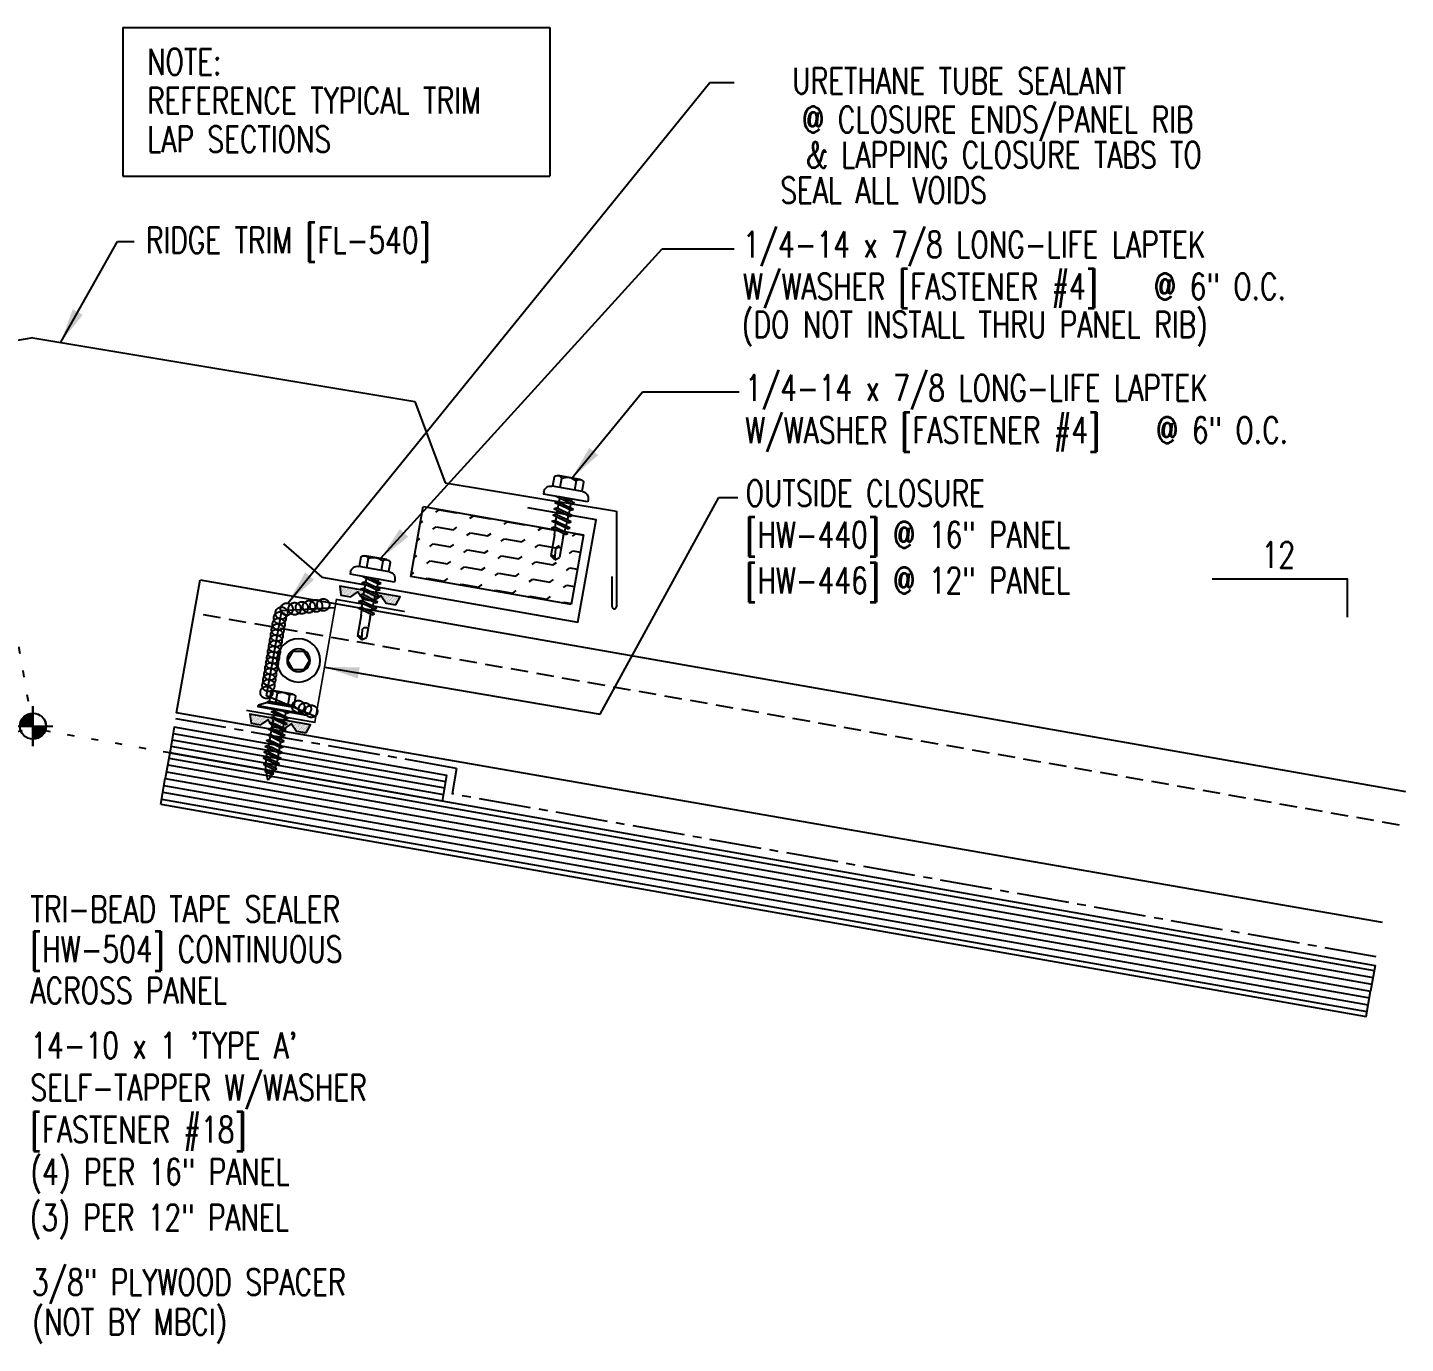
# Model space of a CAD drawing. Header units: inches. Extents: x -1.2 to 40.1, y 14.7 to 45.7.
# Drawn here: x 20.2 to 40.06, y 14.72 to 33.68 of the extents above; entities that cross this region are included whole.
import ezdxf
from ezdxf.enums import TextEntityAlignment as Align

# ---------------------------------------------------------------- set-up
doc = ezdxf.new("R2010")
doc.units = ezdxf.units.IN
doc.header["$MEASUREMENT"] = 0
for name, pattern in [('CENTER2', [1.125, 0.75, -0.125, 0.125, -0.125]), ('DASH2', [0.1875, 0.125, -0.0625]), ('DOT', [0.25, 0, -0.25])]:
    doc.linetypes.add(name, pattern=pattern)
for name, color, linetype in [('BARRIER', 253, 'CENTER2'), ('CLO', 3, 'Continuous'), ('DIM', 2, 'Continuous'), ('FASTENER', 9, 'Continuous'), ('MARK', 1, 'Continuous'), ('PANEL', 11, 'Continuous'), ('SEALANT', 253, 'CENTER2'), ('SECTION', 11, 'Continuous'), ('TAPE', 8, 'Continuous'), ('TEXT', 2, 'Continuous'), ('THERMAL', 251, 'Continuous'), ('TRIM', 6, 'Continuous'), ('wood', 3, 'Continuous')]:
    doc.layers.add(name, color=color, linetype=linetype)
doc.styles.add('TEXT', font='SIMPLEX', dxfattribs={"width": 0.75, "height": 6})
doc.styles.add('TEXT1', font='ROMANS.shx', dxfattribs={"width": 0.75, "height": 0.375})
doc.dimstyles.new('DETAIL$7', dxfattribs={"dimscale": 4, "dimtxt": 6, "dimasz": 0.125, "dimexe": 0.0625, "dimexo": 0.125, "dimgap": 0.0625, "dimtad": 1, "dimdec": 5, "dimzin": 3, "dimdsep": 46, "dimlunit": 4, "dimtxsty": 'TEXT', "dimblk": 'ARCHTICK', "dimcen": 0.0625, "dimclrd": 7, "dimclre": 7, "dimclrt": 2, "dimadec": 0, "dimazin": 0, "dimtfac": 0.666667, "dimtdec": 5, "dimtmove": 0, "dimatfit": 3, "dimfxl": 0, "dimfrac": 2, "dimtolj": 1, "dimtzin": 3, "dimarcsym": 0})

# ---------------------------------------------------------------- blocks, each defined once
blk = doc.blocks.new('slopr1')
at = {"layer": 'MARK', "color": 6}
blk.add_lwpolyline([(0, 0), (0, 0.1368), (-0.4871, 0.1368)], dxfattribs=at)
at = {"layer": 'MARK', "color": 2, "style": 'TEXT1', "width": 0.75}
blk.add_text('12', height=0.09375, dxfattribs=at).set_placement((-0.3095, 0.1779))
blk.add_attdef('SLOPR1', (0.0415, 0.0243), '', height=0.0938, dxfattribs=at)
blk = doc.blocks.new('FD-F18')
at = {"layer": 'TEXT', "style": 'TEXT1', "width": 0.75}
for s, p in [("14-10 x 1 'TYPE A'", (0.0047, -0.0408)), ('SELF-TAPPER W/WASHER', (0.0047, -0.1926)), ('[FASTENER #18]', (0.0047, -0.3444))]:
    blk.add_text(s, height=0.09375, dxfattribs=at).set_placement(p)
blk.add_attdef('(QUANTITY)', (0.0047, -0.4962), '', height=0.0938, dxfattribs=at)
at = {"layer": 'TEXT', "style": 'TEXT1', "flags": 1}
for tag, p in [('Color', (0.0311, -0.7246)), ('Calc', (0.0311, -0.7246)), ('Opt1', (0.0311, -0.7246)), ('Opt2', (0.0311, -0.7246)), ('Opt3', (0.0311, -0.7246)), ('Description', (0.0311, -0.7246)), ('Multiple', (0.0311, -0.7246)), ('Part', (0.0311, -0.7246)), ('Spare1', (0.0311, -0.9121)), ('Spare2', (0.0311, -0.9121)), ('Spare3', (0.0311, -0.9121)), ('Spare4', (0.0311, -0.9121)), ('Spare5', (0.0311, -0.9121)), ('Spare6', (0.0311, -0.9121)), ('Spare7', (0.0311, -0.9121)), ('Spare8', (0.0311, -0.9121)), ('Spare9', (0.0311, -0.9121)), ('Spare10', (0.0311, -0.9121))]:
    blk.add_attdef(tag, p, '', height=0.0938, dxfattribs=at)
blk = doc.blocks.new('wp')
at = {"layer": 'SECTION'}
for p, q in [((0, -0.0958), (0, 0.0958)), ((-0.0958, 0), (0.0958, 0))]:
    blk.add_line(p, q, dxfattribs=at)
at = {"layer": 'SECTION', "const_width": 0.0625}
for points in [[(0, 0.0312, 0.414214), (-0.0312, 0, 1)], [(0, -0.0312, 0.414214), (0.0312, 0, 1)]]:
    blk.add_lwpolyline(points, format="xyb", dxfattribs=at)
at = {"layer": 'SECTION'}
blk.add_circle((0, 0), 0.0625, dxfattribs=at)
blk = doc.blocks.new('FD-F4')
at = {"layer": 'TEXT', "style": 'TEXT1', "width": 0.75}
for s, p in [('1/4-14 x 7/8 LONG-LIFE LAPTEK', (0.0047, -0.0408)), ('W/WASHER [FASTENER #4]', (0.0047, -0.1926))]:
    blk.add_text(s, height=0.09375, dxfattribs=at).set_placement(p)
blk.add_attdef('(QUANTITY)', (1.4847, -0.1926), '', height=0.0938, dxfattribs=at)
at = {"layer": 'TEXT', "style": 'TEXT1', "flags": 1}
for tag, p in [('Color', (0.0624, -0.4349)), ('Calc', (0.0624, -0.4349)), ('Opt1', (0.0624, -0.4349)), ('Opt2', (0.0624, -0.4349)), ('Opt3', (0.0624, -0.4349)), ('Description', (0.0624, -0.4349)), ('Multiple', (0.0624, -0.4349)), ('Part', (0.0624, -0.4349)), ('Spare1', (0.0624, -0.6224)), ('Spare2', (0.0624, -0.6224)), ('Spare3', (0.0624, -0.6224)), ('Spare4', (0.0624, -0.6224)), ('Spare5', (0.0624, -0.6224)), ('Spare6', (0.0624, -0.6224)), ('Spare7', (0.0624, -0.6224)), ('Spare8', (0.0624, -0.6224)), ('Spare9', (0.0624, -0.6224)), ('Spare10', (0.0624, -0.6224))]:
    blk.add_attdef(tag, p, '', height=0.0938, dxfattribs=at)
blk = doc.blocks.new('A$C30686E82')
for p, q in [((-2.715, 0.761), (3.437, 0.761)), ((-2.715, 0.761), (-2.715, -1.379)), ((3.437, 0.761), (3.437, -1.379)), ((-2.715, -1.379), (3.437, -1.379))]:
    blk.add_line(p, q)
at = {"layer": 'TEXT', "style": 'TEXT1', "width": 0.75}
for s, p in [('NOTE:', (-2.368, 0.081)), ('REFERENCE TYPICAL TRIM', (-2.368, -0.477)), ('LAP SECTIONS', (-2.368, -1.035))]:
    blk.add_text(s, height=0.375, dxfattribs=at).set_placement(p)
blk = doc.blocks.new('_ArchTick')
at = {"color": 0, "linetype": 'ByBlock', "const_width": 0.15}
blk.add_lwpolyline([(-0.5, -0.5), (0.5, 0.5)], dxfattribs=at)
blk = doc.blocks.new('*X4')
at = {"color": 0}
for p, q in [((-0.434, 0.135), (-0.434, 0.135)), ((-0.434, 0.123), (-0.434, 0.123)), ((-0.422, 0.141), (-0.422, 0.141)), ((-0.422, 0.129), (-0.422, 0.129)), ((-0.422, 0.117), (-0.422, 0.117)), ((-0.422, 0.105), (-0.422, 0.105)), ((-0.422, 0.094), (-0.422, 0.094)), ((-0.422, 0.082), (-0.422, 0.082)), ((-0.41, 0.135), (-0.41, 0.135)), ((-0.41, 0.123), (-0.41, 0.123)), ((-0.41, 0.111), (-0.41, 0.111)), ((-0.41, 0.1), (-0.41, 0.1)), ((-0.41, 0.088), (-0.41, 0.088)), ((-0.41, 0.076), (-0.41, 0.076)), ((-0.41, 0.064), (-0.41, 0.064)), ((-0.41, 0.053), (-0.41, 0.053)), ((-0.41, 0.041), (-0.41, 0.041)), ((-0.398, 0.141), (-0.398, 0.141)), ((-0.398, 0.129), (-0.398, 0.129)), ((-0.398, 0.117), (-0.398, 0.117)), ((-0.398, 0.105), (-0.398, 0.105)), ((-0.398, 0.094), (-0.398, 0.094)), ((-0.398, 0.082), (-0.398, 0.082)), ((-0.398, 0.07), (-0.398, 0.07)), ((-0.398, 0.059), (-0.398, 0.059)), ((-0.398, 0.047), (-0.398, 0.047)), ((-0.398, 0.035), (-0.398, 0.035)), ((-0.398, 0.023), (-0.398, 0.023)), ((-0.387, 0.135), (-0.387, 0.135)), ((-0.387, 0.123), (-0.387, 0.123)), ((-0.387, 0.111), (-0.387, 0.111)), ((-0.387, 0.1), (-0.387, 0.1)), ((-0.387, 0.088), (-0.387, 0.088)), ((-0.387, 0.076), (-0.387, 0.076)), ((-0.387, 0.064), (-0.387, 0.064)), ((-0.387, 0.053), (-0.387, 0.053)), ((-0.387, 0.041), (-0.387, 0.041)), ((-0.387, 0.029), (-0.387, 0.029)), ((-0.375, 0.141), (-0.375, 0.141)), ((-0.375, 0.129), (-0.375, 0.129)), ((-0.375, 0.117), (-0.375, 0.117)), ((-0.375, 0.105), (-0.375, 0.105)), ((-0.375, 0.094), (-0.375, 0.094)), ((-0.375, 0.082), (-0.375, 0.082)), ((-0.375, 0.07), (-0.375, 0.07)), ((-0.375, 0.059), (-0.375, 0.059)), ((-0.375, 0.047), (-0.375, 0.047)), ((-0.375, 0.035), (-0.375, 0.035)), ((-0.375, 0.023), (-0.375, 0.023)), ((-0.363, 0.135), (-0.363, 0.135)), ((-0.363, 0.123), (-0.363, 0.123)), ((-0.363, 0.111), (-0.363, 0.111)), ((-0.363, 0.1), (-0.363, 0.1)), ((-0.363, 0.088), (-0.363, 0.088)), ((-0.363, 0.076), (-0.363, 0.076)), ((-0.363, 0.064), (-0.363, 0.064)), ((-0.363, 0.053), (-0.363, 0.053)), ((-0.363, 0.041), (-0.363, 0.041)), ((-0.363, 0.029), (-0.363, 0.029)), ((-0.352, 0.141), (-0.352, 0.141)), ((-0.352, 0.129), (-0.352, 0.129)), ((-0.352, 0.117), (-0.352, 0.117)), ((-0.352, 0.105), (-0.352, 0.105)), ((-0.352, 0.094), (-0.352, 0.094)), ((-0.352, 0.082), (-0.352, 0.082)), ((-0.352, 0.07), (-0.352, 0.07)), ((-0.352, 0.059), (-0.352, 0.059)), ((-0.352, 0.047), (-0.352, 0.047)), ((-0.352, 0.035), (-0.352, 0.035)), ((-0.352, 0.023), (-0.352, 0.023)), ((-0.34, 0.135), (-0.34, 0.135)), ((-0.34, 0.123), (-0.34, 0.123)), ((-0.34, 0.111), (-0.34, 0.111)), ((-0.34, 0.1), (-0.34, 0.1)), ((-0.34, 0.088), (-0.34, 0.088)), ((-0.34, 0.076), (-0.34, 0.076)), ((-0.34, 0.064), (-0.34, 0.064)), ((-0.34, 0.053), (-0.34, 0.053)), ((-0.34, 0.041), (-0.34, 0.041)), ((-0.34, 0.029), (-0.34, 0.029)), ((-0.328, 0.141), (-0.328, 0.141)), ((-0.328, 0.129), (-0.328, 0.129)), ((-0.328, 0.117), (-0.328, 0.117)), ((-0.328, 0.105), (-0.328, 0.105)), ((-0.328, 0.094), (-0.328, 0.094)), ((-0.328, 0.082), (-0.328, 0.082)), ((-0.328, 0.07), (-0.328, 0.07)), ((-0.328, 0.059), (-0.328, 0.059)), ((-0.328, 0.047), (-0.328, 0.047)), ((-0.328, 0.035), (-0.328, 0.035)), ((-0.328, 0.023), (-0.328, 0.023)), ((-0.316, 0.135), (-0.316, 0.135)), ((-0.316, 0.123), (-0.316, 0.123)), ((-0.316, 0.111), (-0.316, 0.111)), ((-0.316, 0.1), (-0.316, 0.1)), ((-0.316, 0.088), (-0.316, 0.088)), ((-0.316, 0.076), (-0.316, 0.076)), ((-0.316, 0.064), (-0.316, 0.064)), ((-0.316, 0.053), (-0.316, 0.053)), ((-0.316, 0.041), (-0.316, 0.041)), ((-0.316, 0.029), (-0.316, 0.029)), ((-0.305, 0.141), (-0.305, 0.141)), ((-0.305, 0.129), (-0.305, 0.129)), ((-0.305, 0.117), (-0.305, 0.117)), ((-0.305, 0.105), (-0.305, 0.105)), ((-0.305, 0.094), (-0.305, 0.094)), ((-0.305, 0.082), (-0.305, 0.082)), ((-0.305, 0.07), (-0.305, 0.07)), ((-0.305, 0.059), (-0.305, 0.059)), ((-0.305, 0.047), (-0.305, 0.047)), ((-0.305, 0.035), (-0.305, 0.035)), ((-0.305, 0.023), (-0.305, 0.023)), ((-0.293, 0.135), (-0.293, 0.135)), ((-0.293, 0.123), (-0.293, 0.123)), ((-0.293, 0.111), (-0.293, 0.111)), ((-0.293, 0.1), (-0.293, 0.1)), ((-0.293, 0.088), (-0.293, 0.088)), ((-0.293, 0.076), (-0.293, 0.076)), ((-0.293, 0.064), (-0.293, 0.064)), ((-0.293, 0.053), (-0.293, 0.053)), ((-0.293, 0.041), (-0.293, 0.041)), ((-0.293, 0.029), (-0.293, 0.029)), ((-0.281, 0.141), (-0.281, 0.141)), ((-0.281, 0.129), (-0.281, 0.129)), ((-0.281, 0.117), (-0.281, 0.117)), ((-0.281, 0.105), (-0.281, 0.105)), ((-0.281, 0.094), (-0.281, 0.094)), ((-0.281, 0.082), (-0.281, 0.082)), ((-0.281, 0.07), (-0.281, 0.07)), ((-0.281, 0.059), (-0.281, 0.059)), ((-0.281, 0.047), (-0.281, 0.047)), ((-0.281, 0.035), (-0.281, 0.035)), ((-0.281, 0.023), (-0.281, 0.023)), ((-0.27, 0.135), (-0.27, 0.135)), ((-0.27, 0.123), (-0.27, 0.123)), ((-0.27, 0.111), (-0.27, 0.111)), ((-0.27, 0.1), (-0.27, 0.1)), ((-0.27, 0.088), (-0.27, 0.088)), ((-0.27, 0.076), (-0.27, 0.076)), ((-0.27, 0.064), (-0.27, 0.064)), ((-0.27, 0.053), (-0.27, 0.053)), ((-0.27, 0.041), (-0.27, 0.041)), ((-0.27, 0.029), (-0.27, 0.029)), ((-0.258, 0.141), (-0.258, 0.141)), ((-0.258, 0.129), (-0.258, 0.129)), ((-0.258, 0.117), (-0.258, 0.117)), ((-0.258, 0.105), (-0.258, 0.105)), ((-0.258, 0.094), (-0.258, 0.094)), ((-0.258, 0.082), (-0.258, 0.082)), ((-0.258, 0.07), (-0.258, 0.07)), ((-0.258, 0.059), (-0.258, 0.059)), ((-0.258, 0.047), (-0.258, 0.047)), ((-0.258, 0.035), (-0.258, 0.035)), ((-0.258, 0.023), (-0.258, 0.023)), ((-0.246, 0.135), (-0.246, 0.135)), ((-0.246, 0.123), (-0.246, 0.123)), ((-0.246, 0.111), (-0.246, 0.111)), ((-0.246, 0.1), (-0.246, 0.1)), ((-0.246, 0.088), (-0.246, 0.088)), ((-0.246, 0.076), (-0.246, 0.076)), ((-0.246, 0.064), (-0.246, 0.064)), ((-0.246, 0.053), (-0.246, 0.053)), ((-0.246, 0.041), (-0.246, 0.041)), ((-0.234, 0.141), (-0.234, 0.141)), ((-0.234, 0.129), (-0.234, 0.129)), ((-0.234, 0.117), (-0.234, 0.117)), ((-0.234, 0.105), (-0.234, 0.105)), ((-0.234, 0.094), (-0.234, 0.094)), ((-0.234, 0.082), (-0.234, 0.082)), ((-0.234, 0.07), (-0.234, 0.07)), ((-0.234, 0.059), (-0.234, 0.059)), ((-0.234, 0.047), (-0.234, 0.047)), ((-0.223, 0.135), (-0.223, 0.135)), ((-0.223, 0.123), (-0.223, 0.123)), ((-0.223, 0.111), (-0.223, 0.111)), ((-0.223, 0.1), (-0.223, 0.1)), ((-0.223, 0.088), (-0.223, 0.088)), ((-0.223, 0.076), (-0.223, 0.076)), ((-0.223, 0.064), (-0.223, 0.064)), ((-0.211, 0.141), (-0.211, 0.141)), ((-0.211, 0.129), (-0.211, 0.129)), ((-0.211, 0.117), (-0.211, 0.117)), ((-0.211, 0.105), (-0.211, 0.105)), ((-0.211, 0.094), (-0.211, 0.094)), ((-0.211, 0.082), (-0.211, 0.082)), ((-0.211, 0.07), (-0.211, 0.07)), ((-0.199, 0.135), (-0.199, 0.135)), ((-0.199, 0.123), (-0.199, 0.123)), ((-0.199, 0.111), (-0.199, 0.111)), ((-0.199, 0.1), (-0.199, 0.1)), ((-0.199, 0.088), (-0.199, 0.088)), ((-0.188, 0.141), (-0.188, 0.141)), ((-0.188, 0.129), (-0.188, 0.129)), ((-0.188, 0.117), (-0.188, 0.117)), ((-0.188, 0.105), (-0.188, 0.105)), ((-0.188, 0.094), (-0.188, 0.094)), ((-0.176, 0.135), (-0.176, 0.135)), ((-0.176, 0.123), (-0.176, 0.123)), ((-0.176, 0.111), (-0.176, 0.111)), ((-0.164, 0.141), (-0.164, 0.141)), ((-0.164, 0.129), (-0.164, 0.129)), ((-0.164, 0.117), (-0.164, 0.117)), ((-0.164, 0.105), (-0.164, 0.105)), ((-0.152, 0.135), (-0.152, 0.135)), ((-0.152, 0.123), (-0.152, 0.123)), ((-0.152, 0.111), (-0.152, 0.111)), ((-0.152, 0.1), (-0.152, 0.1)), ((-0.141, 0.141), (-0.141, 0.141)), ((-0.141, 0.129), (-0.141, 0.129)), ((-0.141, 0.117), (-0.141, 0.117)), ((-0.141, 0.105), (-0.141, 0.105)), ((-0.141, 0.094), (-0.141, 0.094)), ((-0.141, 0.082), (-0.141, 0.082)), ((-0.129, 0.135), (-0.129, 0.135)), ((-0.129, 0.123), (-0.129, 0.123)), ((-0.129, 0.111), (-0.129, 0.111)), ((-0.129, 0.1), (-0.129, 0.1)), ((-0.129, 0.088), (-0.129, 0.088)), ((-0.129, 0.076), (-0.129, 0.076)), ((-0.117, 0.141), (-0.117, 0.141)), ((-0.117, 0.129), (-0.117, 0.129)), ((-0.117, 0.117), (-0.117, 0.117)), ((-0.117, 0.105), (-0.117, 0.105)), ((-0.117, 0.094), (-0.117, 0.094)), ((-0.117, 0.082), (-0.117, 0.082)), ((-0.117, 0.07), (-0.117, 0.07)), ((-0.117, 0.059), (-0.117, 0.059)), ((-0.105, 0.135), (-0.105, 0.135)), ((-0.105, 0.123), (-0.105, 0.123)), ((-0.105, 0.111), (-0.105, 0.111)), ((-0.105, 0.1), (-0.105, 0.1)), ((-0.105, 0.088), (-0.105, 0.088)), ((-0.105, 0.076), (-0.105, 0.076)), ((-0.105, 0.064), (-0.105, 0.064)), ((-0.105, 0.053), (-0.105, 0.053)), ((-0.094, 0.141), (-0.094, 0.141)), ((-0.094, 0.129), (-0.094, 0.129)), ((-0.094, 0.117), (-0.094, 0.117)), ((-0.094, 0.105), (-0.094, 0.105)), ((-0.094, 0.094), (-0.094, 0.094)), ((-0.094, 0.082), (-0.094, 0.082)), ((-0.094, 0.07), (-0.094, 0.07)), ((-0.094, 0.059), (-0.094, 0.059)), ((-0.094, 0.047), (-0.094, 0.047)), ((-0.094, 0.035), (-0.094, 0.035)), ((-0.082, 0.135), (-0.082, 0.135)), ((-0.082, 0.123), (-0.082, 0.123)), ((-0.082, 0.111), (-0.082, 0.111)), ((-0.082, 0.1), (-0.082, 0.1)), ((-0.082, 0.088), (-0.082, 0.088)), ((-0.082, 0.076), (-0.082, 0.076)), ((-0.082, 0.064), (-0.082, 0.064)), ((-0.082, 0.053), (-0.082, 0.053)), ((-0.082, 0.041), (-0.082, 0.041)), ((-0.082, 0.029), (-0.082, 0.029)), ((-0.07, 0.141), (-0.07, 0.141)), ((-0.07, 0.129), (-0.07, 0.129)), ((-0.07, 0.117), (-0.07, 0.117)), ((-0.07, 0.105), (-0.07, 0.105)), ((-0.07, 0.094), (-0.07, 0.094)), ((-0.07, 0.082), (-0.07, 0.082)), ((-0.07, 0.07), (-0.07, 0.07)), ((-0.07, 0.059), (-0.07, 0.059)), ((-0.07, 0.047), (-0.07, 0.047)), ((-0.07, 0.035), (-0.07, 0.035)), ((-0.07, 0.023), (-0.07, 0.023)), ((-0.059, 0.135), (-0.059, 0.135)), ((-0.059, 0.123), (-0.059, 0.123)), ((-0.059, 0.111), (-0.059, 0.111)), ((-0.059, 0.1), (-0.059, 0.1)), ((-0.059, 0.088), (-0.059, 0.088)), ((-0.059, 0.076), (-0.059, 0.076)), ((-0.059, 0.064), (-0.059, 0.064)), ((-0.059, 0.053), (-0.059, 0.053)), ((-0.059, 0.041), (-0.059, 0.041)), ((-0.059, 0.029), (-0.059, 0.029)), ((-0.047, 0.141), (-0.047, 0.141)), ((-0.047, 0.129), (-0.047, 0.129)), ((-0.047, 0.117), (-0.047, 0.117)), ((-0.047, 0.105), (-0.047, 0.105)), ((-0.047, 0.094), (-0.047, 0.094)), ((-0.047, 0.082), (-0.047, 0.082)), ((-0.047, 0.07), (-0.047, 0.07)), ((-0.047, 0.059), (-0.047, 0.059)), ((-0.047, 0.047), (-0.047, 0.047)), ((-0.047, 0.035), (-0.047, 0.035)), ((-0.047, 0.023), (-0.047, 0.023)), ((-0.035, 0.135), (-0.035, 0.135)), ((-0.035, 0.123), (-0.035, 0.123)), ((-0.035, 0.111), (-0.035, 0.111)), ((-0.035, 0.1), (-0.035, 0.1)), ((-0.035, 0.088), (-0.035, 0.088)), ((-0.035, 0.076), (-0.035, 0.076)), ((-0.035, 0.064), (-0.035, 0.064)), ((-0.035, 0.053), (-0.035, 0.053)), ((-0.035, 0.041), (-0.035, 0.041)), ((-0.035, 0.029), (-0.035, 0.029)), ((-0.023, 0.141), (-0.023, 0.141)), ((-0.023, 0.129), (-0.023, 0.129)), ((-0.023, 0.117), (-0.023, 0.117)), ((-0.023, 0.105), (-0.023, 0.105)), ((-0.023, 0.094), (-0.023, 0.094)), ((-0.023, 0.082), (-0.023, 0.082)), ((-0.023, 0.07), (-0.023, 0.07)), ((-0.023, 0.059), (-0.023, 0.059)), ((-0.023, 0.047), (-0.023, 0.047)), ((-0.023, 0.035), (-0.023, 0.035)), ((-0.023, 0.023), (-0.023, 0.023)), ((-0.012, 0.135), (-0.012, 0.135)), ((-0.012, 0.123), (-0.012, 0.123)), ((-0.012, 0.111), (-0.012, 0.111)), ((-0.012, 0.1), (-0.012, 0.1)), ((-0.012, 0.088), (-0.012, 0.088)), ((-0.012, 0.076), (-0.012, 0.076)), ((-0.012, 0.064), (-0.012, 0.064)), ((-0.012, 0.053), (-0.012, 0.053)), ((-0.012, 0.041), (-0.012, 0.041)), ((-0.012, 0.029), (-0.012, 0.029)), ((0, 0.141), (0, 0.141)), ((0, 0.129), (0, 0.129)), ((0, 0.117), (0, 0.117)), ((0, 0.105), (0, 0.105)), ((0, 0.094), (0, 0.094)), ((0, 0.082), (0, 0.082)), ((0, 0.07), (0, 0.07)), ((0, 0.059), (0, 0.059)), ((0, 0.047), (0, 0.047)), ((0, 0.035), (0, 0.035)), ((0, 0.023), (0, 0.023)), ((0.012, 0.135), (0.012, 0.135)), ((0.012, 0.123), (0.012, 0.123)), ((0.012, 0.111), (0.012, 0.111)), ((0.012, 0.1), (0.012, 0.1)), ((0.012, 0.088), (0.012, 0.088)), ((0.012, 0.076), (0.012, 0.076)), ((0.012, 0.064), (0.012, 0.064)), ((0.012, 0.053), (0.012, 0.053)), ((0.012, 0.041), (0.012, 0.041)), ((0.012, 0.029), (0.012, 0.029)), ((0.023, 0.141), (0.023, 0.141)), ((0.023, 0.129), (0.023, 0.129)), ((0.023, 0.117), (0.023, 0.117)), ((0.023, 0.105), (0.023, 0.105)), ((0.023, 0.094), (0.023, 0.094)), ((0.023, 0.082), (0.023, 0.082)), ((0.023, 0.07), (0.023, 0.07)), ((0.023, 0.059), (0.023, 0.059)), ((0.023, 0.047), (0.023, 0.047)), ((0.023, 0.035), (0.023, 0.035)), ((0.023, 0.023), (0.023, 0.023)), ((0.035, 0.135), (0.035, 0.135)), ((0.035, 0.123), (0.035, 0.123)), ((0.035, 0.111), (0.035, 0.111)), ((0.035, 0.1), (0.035, 0.1)), ((0.035, 0.088), (0.035, 0.088)), ((0.035, 0.076), (0.035, 0.076)), ((0.035, 0.064), (0.035, 0.064)), ((0.035, 0.053), (0.035, 0.053)), ((0.035, 0.041), (0.035, 0.041)), ((0.035, 0.029), (0.035, 0.029)), ((0.047, 0.141), (0.047, 0.141)), ((0.047, 0.129), (0.047, 0.129)), ((0.047, 0.117), (0.047, 0.117)), ((0.047, 0.105), (0.047, 0.105)), ((0.047, 0.094), (0.047, 0.094)), ((0.047, 0.082), (0.047, 0.082)), ((0.047, 0.07), (0.047, 0.07)), ((0.047, 0.059), (0.047, 0.059)), ((0.047, 0.047), (0.047, 0.047)), ((0.047, 0.035), (0.047, 0.035)), ((0.047, 0.023), (0.047, 0.023)), ((0.059, 0.135), (0.059, 0.135)), ((0.059, 0.123), (0.059, 0.123)), ((0.059, 0.111), (0.059, 0.111)), ((0.059, 0.1), (0.059, 0.1)), ((0.059, 0.088), (0.059, 0.088)), ((0.059, 0.076), (0.059, 0.076)), ((0.059, 0.064), (0.059, 0.064)), ((0.059, 0.053), (0.059, 0.053)), ((0.059, 0.041), (0.059, 0.041)), ((0.059, 0.029), (0.059, 0.029)), ((0.07, 0.141), (0.07, 0.141)), ((0.07, 0.129), (0.07, 0.129)), ((0.07, 0.117), (0.07, 0.117)), ((0.07, 0.105), (0.07, 0.105)), ((0.07, 0.094), (0.07, 0.094)), ((0.07, 0.082), (0.07, 0.082)), ((0.07, 0.07), (0.07, 0.07)), ((0.07, 0.059), (0.07, 0.059)), ((0.07, 0.047), (0.07, 0.047)), ((0.07, 0.035), (0.07, 0.035)), ((0.07, 0.023), (0.07, 0.023)), ((0.082, 0.135), (0.082, 0.135)), ((0.082, 0.123), (0.082, 0.123)), ((0.082, 0.111), (0.082, 0.111)), ((0.082, 0.1), (0.082, 0.1)), ((0.082, 0.088), (0.082, 0.088)), ((0.082, 0.076), (0.082, 0.076)), ((0.082, 0.064), (0.082, 0.064)), ((0.082, 0.053), (0.082, 0.053)), ((0.082, 0.041), (0.082, 0.041)), ((0.082, 0.029), (0.082, 0.029)), ((0.094, 0.141), (0.094, 0.141)), ((0.094, 0.129), (0.094, 0.129)), ((0.094, 0.117), (0.094, 0.117)), ((0.094, 0.105), (0.094, 0.105)), ((0.094, 0.094), (0.094, 0.094)), ((0.094, 0.082), (0.094, 0.082)), ((0.094, 0.07), (0.094, 0.07)), ((0.094, 0.059), (0.094, 0.059)), ((0.094, 0.047), (0.094, 0.047)), ((0.094, 0.035), (0.094, 0.035)), ((0.105, 0.135), (0.105, 0.135)), ((0.105, 0.123), (0.105, 0.123)), ((0.105, 0.111), (0.105, 0.111)), ((0.105, 0.1), (0.105, 0.1)), ((0.105, 0.088), (0.105, 0.088)), ((0.105, 0.076), (0.105, 0.076)), ((0.105, 0.064), (0.105, 0.064)), ((0.105, 0.053), (0.105, 0.053)), ((0.117, 0.141), (0.117, 0.141)), ((0.117, 0.129), (0.117, 0.129)), ((0.117, 0.117), (0.117, 0.117)), ((0.117, 0.105), (0.117, 0.105)), ((0.117, 0.094), (0.117, 0.094)), ((0.117, 0.082), (0.117, 0.082)), ((0.117, 0.07), (0.117, 0.07)), ((0.117, 0.059), (0.117, 0.059)), ((0.129, 0.135), (0.129, 0.135)), ((0.129, 0.123), (0.129, 0.123)), ((0.129, 0.111), (0.129, 0.111)), ((0.129, 0.1), (0.129, 0.1)), ((0.129, 0.088), (0.129, 0.088)), ((0.129, 0.076), (0.129, 0.076)), ((0.141, 0.141), (0.141, 0.141)), ((0.141, 0.129), (0.141, 0.129)), ((0.141, 0.117), (0.141, 0.117)), ((0.141, 0.105), (0.141, 0.105)), ((0.141, 0.094), (0.141, 0.094)), ((0.141, 0.082), (0.141, 0.082)), ((0.152, 0.135), (0.152, 0.135)), ((0.152, 0.123), (0.152, 0.123)), ((0.152, 0.111), (0.152, 0.111)), ((0.152, 0.1), (0.152, 0.1)), ((0.164, 0.141), (0.164, 0.141)), ((0.164, 0.129), (0.164, 0.129)), ((0.164, 0.117), (0.164, 0.117)), ((0.164, 0.105), (0.164, 0.105)), ((0.176, 0.135), (0.176, 0.135)), ((0.176, 0.123), (0.176, 0.123)), ((0.176, 0.111), (0.176, 0.111)), ((0.188, 0.141), (0.188, 0.141)), ((0.188, 0.129), (0.188, 0.129)), ((0.188, 0.117), (0.188, 0.117)), ((0.188, 0.105), (0.188, 0.105)), ((0.188, 0.094), (0.188, 0.094)), ((0.199, 0.135), (0.199, 0.135)), ((0.199, 0.123), (0.199, 0.123)), ((0.199, 0.111), (0.199, 0.111)), ((0.199, 0.1), (0.199, 0.1)), ((0.199, 0.088), (0.199, 0.088)), ((0.211, 0.141), (0.211, 0.141)), ((0.211, 0.129), (0.211, 0.129)), ((0.211, 0.117), (0.211, 0.117)), ((0.211, 0.105), (0.211, 0.105)), ((0.211, 0.094), (0.211, 0.094)), ((0.211, 0.082), (0.211, 0.082)), ((0.211, 0.07), (0.211, 0.07)), ((0.223, 0.135), (0.223, 0.135)), ((0.223, 0.123), (0.223, 0.123)), ((0.223, 0.111), (0.223, 0.111)), ((0.223, 0.1), (0.223, 0.1)), ((0.223, 0.088), (0.223, 0.088)), ((0.223, 0.076), (0.223, 0.076)), ((0.223, 0.064), (0.223, 0.064)), ((0.234, 0.141), (0.234, 0.141)), ((0.234, 0.129), (0.234, 0.129)), ((0.234, 0.117), (0.234, 0.117)), ((0.234, 0.105), (0.234, 0.105)), ((0.234, 0.094), (0.234, 0.094)), ((0.234, 0.082), (0.234, 0.082)), ((0.234, 0.07), (0.234, 0.07)), ((0.234, 0.059), (0.234, 0.059)), ((0.234, 0.047), (0.234, 0.047)), ((0.246, 0.135), (0.246, 0.135)), ((0.246, 0.123), (0.246, 0.123)), ((0.246, 0.111), (0.246, 0.111)), ((0.246, 0.1), (0.246, 0.1)), ((0.246, 0.088), (0.246, 0.088)), ((0.246, 0.076), (0.246, 0.076)), ((0.246, 0.064), (0.246, 0.064)), ((0.246, 0.053), (0.246, 0.053)), ((0.246, 0.041), (0.246, 0.041)), ((0.258, 0.141), (0.258, 0.141)), ((0.258, 0.129), (0.258, 0.129)), ((0.258, 0.117), (0.258, 0.117)), ((0.258, 0.105), (0.258, 0.105)), ((0.258, 0.094), (0.258, 0.094)), ((0.258, 0.082), (0.258, 0.082)), ((0.258, 0.07), (0.258, 0.07)), ((0.258, 0.059), (0.258, 0.059)), ((0.258, 0.047), (0.258, 0.047)), ((0.258, 0.035), (0.258, 0.035)), ((0.258, 0.023), (0.258, 0.023)), ((0.27, 0.135), (0.27, 0.135)), ((0.27, 0.123), (0.27, 0.123)), ((0.27, 0.111), (0.27, 0.111)), ((0.27, 0.1), (0.27, 0.1)), ((0.27, 0.088), (0.27, 0.088)), ((0.27, 0.076), (0.27, 0.076)), ((0.27, 0.064), (0.27, 0.064)), ((0.27, 0.053), (0.27, 0.053)), ((0.27, 0.041), (0.27, 0.041)), ((0.27, 0.029), (0.27, 0.029)), ((0.281, 0.141), (0.281, 0.141)), ((0.281, 0.129), (0.281, 0.129)), ((0.281, 0.117), (0.281, 0.117)), ((0.281, 0.105), (0.281, 0.105)), ((0.281, 0.094), (0.281, 0.094)), ((0.281, 0.082), (0.281, 0.082)), ((0.281, 0.07), (0.281, 0.07)), ((0.281, 0.059), (0.281, 0.059)), ((0.281, 0.047), (0.281, 0.047)), ((0.281, 0.035), (0.281, 0.035)), ((0.281, 0.023), (0.281, 0.023)), ((0.293, 0.135), (0.293, 0.135)), ((0.293, 0.123), (0.293, 0.123)), ((0.293, 0.111), (0.293, 0.111)), ((0.293, 0.1), (0.293, 0.1)), ((0.293, 0.088), (0.293, 0.088)), ((0.293, 0.076), (0.293, 0.076)), ((0.293, 0.064), (0.293, 0.064)), ((0.293, 0.053), (0.293, 0.053)), ((0.293, 0.041), (0.293, 0.041)), ((0.293, 0.029), (0.293, 0.029)), ((0.305, 0.141), (0.305, 0.141)), ((0.305, 0.129), (0.305, 0.129)), ((0.305, 0.117), (0.305, 0.117)), ((0.305, 0.105), (0.305, 0.105)), ((0.305, 0.094), (0.305, 0.094)), ((0.305, 0.082), (0.305, 0.082)), ((0.305, 0.07), (0.305, 0.07)), ((0.305, 0.059), (0.305, 0.059)), ((0.305, 0.047), (0.305, 0.047)), ((0.305, 0.035), (0.305, 0.035)), ((0.305, 0.023), (0.305, 0.023)), ((0.316, 0.135), (0.316, 0.135)), ((0.316, 0.123), (0.316, 0.123)), ((0.316, 0.111), (0.316, 0.111)), ((0.316, 0.1), (0.316, 0.1)), ((0.316, 0.088), (0.316, 0.088)), ((0.316, 0.076), (0.316, 0.076)), ((0.316, 0.064), (0.316, 0.064)), ((0.316, 0.053), (0.316, 0.053)), ((0.316, 0.041), (0.316, 0.041)), ((0.316, 0.029), (0.316, 0.029)), ((0.328, 0.141), (0.328, 0.141)), ((0.328, 0.129), (0.328, 0.129)), ((0.328, 0.117), (0.328, 0.117)), ((0.328, 0.105), (0.328, 0.105)), ((0.328, 0.094), (0.328, 0.094)), ((0.328, 0.082), (0.328, 0.082)), ((0.328, 0.07), (0.328, 0.07)), ((0.328, 0.059), (0.328, 0.059)), ((0.328, 0.047), (0.328, 0.047)), ((0.328, 0.035), (0.328, 0.035)), ((0.328, 0.023), (0.328, 0.023)), ((0.34, 0.135), (0.34, 0.135)), ((0.34, 0.123), (0.34, 0.123)), ((0.34, 0.111), (0.34, 0.111)), ((0.34, 0.1), (0.34, 0.1)), ((0.34, 0.088), (0.34, 0.088)), ((0.34, 0.076), (0.34, 0.076)), ((0.34, 0.064), (0.34, 0.064)), ((0.34, 0.053), (0.34, 0.053)), ((0.34, 0.041), (0.34, 0.041)), ((0.34, 0.029), (0.34, 0.029)), ((0.352, 0.141), (0.352, 0.141)), ((0.352, 0.129), (0.352, 0.129)), ((0.352, 0.117), (0.352, 0.117)), ((0.352, 0.105), (0.352, 0.105)), ((0.352, 0.094), (0.352, 0.094)), ((0.352, 0.082), (0.352, 0.082)), ((0.352, 0.07), (0.352, 0.07)), ((0.352, 0.059), (0.352, 0.059)), ((0.352, 0.047), (0.352, 0.047)), ((0.352, 0.035), (0.352, 0.035)), ((0.352, 0.023), (0.352, 0.023)), ((0.363, 0.135), (0.363, 0.135)), ((0.363, 0.123), (0.363, 0.123)), ((0.363, 0.111), (0.363, 0.111)), ((0.363, 0.1), (0.363, 0.1)), ((0.363, 0.088), (0.363, 0.088)), ((0.363, 0.076), (0.363, 0.076)), ((0.363, 0.064), (0.363, 0.064)), ((0.363, 0.053), (0.363, 0.053)), ((0.363, 0.041), (0.363, 0.041)), ((0.363, 0.029), (0.363, 0.029)), ((0.375, 0.141), (0.375, 0.141)), ((0.375, 0.129), (0.375, 0.129)), ((0.375, 0.117), (0.375, 0.117)), ((0.375, 0.105), (0.375, 0.105)), ((0.375, 0.094), (0.375, 0.094)), ((0.375, 0.082), (0.375, 0.082)), ((0.375, 0.07), (0.375, 0.07)), ((0.375, 0.059), (0.375, 0.059)), ((0.375, 0.047), (0.375, 0.047)), ((0.375, 0.035), (0.375, 0.035)), ((0.375, 0.023), (0.375, 0.023)), ((0.387, 0.135), (0.387, 0.135)), ((0.387, 0.123), (0.387, 0.123)), ((0.387, 0.111), (0.387, 0.111)), ((0.387, 0.1), (0.387, 0.1)), ((0.387, 0.088), (0.387, 0.088)), ((0.387, 0.076), (0.387, 0.076)), ((0.387, 0.064), (0.387, 0.064)), ((0.387, 0.053), (0.387, 0.053)), ((0.387, 0.041), (0.387, 0.041)), ((0.387, 0.029), (0.387, 0.029)), ((0.398, 0.141), (0.398, 0.141)), ((0.398, 0.129), (0.398, 0.129)), ((0.398, 0.117), (0.398, 0.117)), ((0.398, 0.105), (0.398, 0.105)), ((0.398, 0.094), (0.398, 0.094)), ((0.398, 0.082), (0.398, 0.082)), ((0.398, 0.07), (0.398, 0.07)), ((0.398, 0.059), (0.398, 0.059)), ((0.398, 0.047), (0.398, 0.047)), ((0.398, 0.035), (0.398, 0.035)), ((0.398, 0.023), (0.398, 0.023)), ((0.41, 0.135), (0.41, 0.135)), ((0.41, 0.123), (0.41, 0.123)), ((0.41, 0.111), (0.41, 0.111)), ((0.41, 0.1), (0.41, 0.1)), ((0.41, 0.088), (0.41, 0.088)), ((0.41, 0.076), (0.41, 0.076)), ((0.41, 0.064), (0.41, 0.064)), ((0.41, 0.053), (0.41, 0.053)), ((0.41, 0.041), (0.41, 0.041)), ((0.422, 0.141), (0.422, 0.141)), ((0.422, 0.129), (0.422, 0.129)), ((0.422, 0.117), (0.422, 0.117)), ((0.422, 0.105), (0.422, 0.105)), ((0.422, 0.094), (0.422, 0.094)), ((0.422, 0.082), (0.422, 0.082)), ((0.434, 0.135), (0.434, 0.135)), ((0.434, 0.123), (0.434, 0.123))]:
    blk.add_line(p, q, dxfattribs=at)
blk = doc.blocks.new('MB_DBTAP')
at = {"layer": 'TAPE', "color": 9}
blk.add_lwpolyline([(-0.403, 0.018), (-0.442, 0.141), (0.442, 0.141), (0.403, 0.018), (0.26, 0.018), (0.17, 0.109), (0.079, 0.018), (0, 0.018), (-0.079, 0.018), (-0.17, 0.109), (-0.26, 0.018)], close=True, dxfattribs=at)
at = {"layer": 'TAPE', "color": 251}
blk.add_blockref('*X4', (0, 0), dxfattribs=at)
blk = doc.blocks.new('MB_DW4')
at = {"layer": 'FASTENER'}
for p, q in [((-0.217, 0.305), (-0.217, 0.171)), ((-0.163, 0.337), (0.159, 0.337)), ((-0.108, 0.305), (-0.108, 0.171)), ((0.105, 0.305), (0.105, 0.171)), ((0.214, 0.305), (0.214, 0.171)), ((-0.326, 0.071), (-0.326, 0.037)), ((-0.326, 0.037), (0.322, 0.037)), ((-0.226, 0.171), (0.214, 0.171)), ((-0.141, -0.014), (0.037, 0.037)), ((-0.105, -0.034), (0.137, 0.035)), ((-0.088, 0.037), (-0.088, 0.001)), ((-0.088, 0.037), (0.085, 0.037)), ((0.085, 0.037), (0.134, 0.037)), ((0.085, 0.02), (0.085, -0.041)), ((0.137, 0.035), (0.134, 0.037)), ((0.322, 0.071), (0.322, 0.037)), ((-0.105, -0.034), (-0.141, -0.014)), ((-0.141, -0.105), (0.102, -0.036)), ((-0.105, -0.125), (-0.141, -0.105)), ((-0.141, -0.196), (0.102, -0.127)), ((-0.105, -0.216), (-0.141, -0.196)), ((-0.105, -0.125), (0.137, -0.056)), ((-0.105, -0.216), (0.137, -0.147)), ((-0.088, -0.029), (-0.088, -0.09)), ((-0.088, -0.12), (-0.088, -0.181)), ((0.085, -0.071), (0.085, -0.131)), ((0.085, -0.162), (0.085, -0.211)), ((0.137, -0.056), (0.102, -0.036)), ((0.137, -0.147), (0.102, -0.127)), ((-0.141, -0.287), (0.102, -0.217)), ((-0.105, -0.307), (-0.141, -0.287)), ((-0.141, -0.378), (0.102, -0.308)), ((-0.105, -0.398), (-0.141, -0.378)), ((-0.105, -0.307), (0.137, -0.238)), ((-0.105, -0.398), (0.137, -0.328)), ((-0.084, -0.27), (-0.088, -0.211)), ((-0.078, -0.36), (-0.082, -0.3)), ((-0.071, -0.449), (-0.075, -0.389)), ((0.071, -0.408), (0.075, -0.346)), ((0.077, -0.315), (0.082, -0.253)), ((0.084, -0.223), (0.085, -0.211)), ((0.137, -0.238), (0.102, -0.217)), ((0.137, -0.328), (0.102, -0.308)), ((-0.122, -0.463), (0.089, -0.403)), ((-0.086, -0.483), (-0.122, -0.463)), ((-0.086, -0.483), (0.124, -0.423)), ((-0.066, -0.516), (-0.069, -0.478)), ((-0.066, -0.516), (-0.066, -0.82)), ((0.063, -0.515), (0.068, -0.439)), ((0.063, -0.516), (0.063, -0.82)), ((0.124, -0.423), (0.089, -0.403)), ((-0.003, -0.854), (0.009, -0.714)), ((-0.002, -0.866), (-0.066, -0.82)), ((-0.002, -0.866), (0.063, -0.82))]:
    blk.add_line(p, q, dxfattribs=at)
for centre, radius, start, end in [((-0.163, 0.274), 0.0628, 29.8754, 150.1246), ((-0.002, 0.141), 0.196, 56.9974, 123.0026), ((0.159, 0.274), 0.0628, 29.8754, 150.1246), ((-0.226, 0.071), 0.1, 90, 180), ((0.222, 0.071), 0.1, 0, 90), ((0.073, -0.516), 0.01, 175.9484, 180), ((-0.036, -0.723), 0.0461, 11.1445, 130.906), ((0.039, -0.855), 0.0422, 55.4585, 194.8454)]:
    blk.add_arc(centre, radius, start, end, dxfattribs=at)
blk = doc.blocks.new('MB_516W')
blk.add_lwpolyline([(-0.078, 0.135), (-0.156, 0), (-0.078, -0.135), (0.078, -0.135), (0.156, 0), (0.078, 0.135)], close=True)
for radius in [0.312, 0.166]:
    blk.add_circle((0, 0), radius)
blk = doc.blocks.new('A$C23AA14D5')
at = {"layer": 'CLO', "const_width": 0.0239}
blk.add_lwpolyline([(2.284, 0.187), (1.299, 0.014), (0.987, 1.785), (0.002, 1.611)], dxfattribs=at)
at = {"layer": 'CLO'}
blk.add_lwpolyline([(1.285, 0.094), (1.993, 0.397), (1.776, 1.628), (1.007, 1.67)], dxfattribs=at)
blk = doc.blocks.new('st10')
at = {"layer": 'FASTENER'}
for p, q in [((-0.181, 0.276), (-0.181, 0.137)), ((-0.135, 0.302), (0.135, 0.302)), ((-0.089, 0.276), (-0.089, 0.137)), ((0.089, 0.276), (0.089, 0.137)), ((0.181, 0.276), (0.181, 0.137)), ((-0.217, 0.114), (-0.326, 0.059)), ((-0.326, 0.059), (-0.326, 0.049)), ((-0.326, 0.049), (0.326, 0.049)), ((-0.217, 0.114), (0.217, 0.114)), ((-0.193, 0.137), (0.193, 0.137)), ((-0.193, 0.119), (0.193, 0.119)), ((-0.181, 0.137), (0.181, 0.137)), ((-0.129, 0.035), (-0.124, 0.037)), ((-0.096, 0.017), (-0.129, 0.035)), ((-0.129, -0.049), (0.096, 0.015)), ((-0.124, 0.037), (-0.08, 0.037)), ((-0.096, 0.017), (-0.025, 0.037)), ((-0.08, 0.037), (0.08, 0.037)), ((-0.08, 0.021), (-0.08, -0.035)), ((0.08, 0.037), (0.08, 0.011)), ((0.129, -0.003), (0.096, 0.015)), ((0.217, 0.114), (0.326, 0.059)), ((0.326, 0.059), (0.326, 0.049)), ((-0.096, -0.068), (-0.129, -0.049)), ((-0.129, -0.134), (0.096, -0.069)), ((-0.096, -0.152), (-0.129, -0.134)), ((-0.129, -0.218), (0.096, -0.154)), ((-0.096, -0.068), (0.129, -0.004)), ((-0.096, -0.152), (0.129, -0.088)), ((-0.096, -0.237), (0.129, -0.172)), ((-0.08, -0.063), (-0.08, -0.12)), ((-0.08, -0.148), (-0.08, -0.204)), ((0.08, -0.016), (0.08, -0.074)), ((0.08, -0.102), (0.08, -0.158)), ((0.08, -0.186), (0.08, -0.243)), ((0.129, -0.088), (0.096, -0.069)), ((0.129, -0.172), (0.096, -0.154)), ((-0.096, -0.237), (-0.129, -0.218)), ((-0.129, -0.303), (0.096, -0.238)), ((-0.096, -0.321), (-0.129, -0.303)), ((-0.129, -0.387), (0.096, -0.323)), ((-0.096, -0.406), (-0.129, -0.387)), ((-0.096, -0.321), (0.129, -0.257)), ((-0.096, -0.406), (0.129, -0.341)), ((-0.08, -0.232), (-0.08, -0.288)), ((-0.08, -0.317), (-0.08, -0.373)), ((0.08, -0.27), (0.08, -0.327)), ((0.08, -0.355), (0.08, -0.412)), ((0.129, -0.257), (0.096, -0.238)), ((0.129, -0.341), (0.096, -0.323)), ((-0.129, -0.471), (0.096, -0.407)), ((-0.096, -0.49), (-0.129, -0.471)), ((-0.129, -0.556), (0.096, -0.491)), ((-0.096, -0.575), (-0.129, -0.556)), ((-0.129, -0.64), (0.096, -0.576)), ((-0.096, -0.49), (0.129, -0.426)), ((-0.096, -0.575), (0.129, -0.51)), ((-0.096, -0.659), (0.129, -0.595)), ((-0.08, -0.401), (-0.08, -0.457)), ((-0.08, -0.485), (-0.08, -0.542)), ((-0.08, -0.57), (-0.08, -0.626)), ((0.08, -0.44), (0.08, -0.496)), ((0.08, -0.524), (0.08, -0.58)), ((0.129, -0.426), (0.096, -0.407)), ((0.129, -0.51), (0.096, -0.491)), ((0.129, -0.595), (0.096, -0.576)), ((-0.096, -0.659), (-0.129, -0.64)), ((-0.121, -0.722), (0.092, -0.662)), ((-0.088, -0.741), (-0.121, -0.722)), ((-0.095, -0.799), (0.071, -0.752)), ((-0.088, -0.741), (0.125, -0.68)), ((-0.061, -0.818), (0.104, -0.771)), ((0.104, -0.771), (0.071, -0.752)), ((0.125, -0.68), (0.092, -0.662)), ((-0.061, -0.818), (-0.095, -0.799)), ((-0.063, -0.877), (0.034, -0.847)), ((-0.029, -0.895), (-0.063, -0.877)), ((-0.029, -0.895), (0.068, -0.866)), ((0.068, -0.866), (0.034, -0.847))]:
    blk.add_line(p, q, dxfattribs=at)
blk.add_lwpolyline([(-0.331, 0.037), (-0.331, 0.049), (0.331, 0.049), (0.331, 0.037)], close=True, dxfattribs=at)
for centre, radius, start, end in [((-0.135, 0.25), 0.0527, 29.8754, 150.1246), ((0, 0.138), 0.164, 56.9974, 123.0026), ((0.135, 0.25), 0.0527, 29.8754, 150.1246), ((-0.193, 0.128), 0.00894, 90, 270), ((0.193, 0.128), 0.00894, 270, 90), ((0.676, -0.642), 0.757, 180.9696, 185.1765), ((0.676, -0.642), 0.757, 187.255, 191.3837), ((-0.676, -0.642), 0.757, 343.5473, 349.3968), ((-0.676, -0.642), 0.757, 351.6648, 356.0901), ((-0.676, -0.642), 0.757, 358.2537, 2.5109), ((0.676, -0.642), 0.757, 193.4363, 197.6723), ((0.676, -0.642), 0.757, 199.1495, 206.7351), ((-0.676, -0.642), 0.757, 333.2649, 342.2085)]:
    blk.add_arc(centre, radius, start, end, dxfattribs=at)
blk = doc.blocks.new('*X18')
at = {"color": 0}
for p, q in [((1.456, 1.206), (1.5, 1.25)), ((1.5, 1.25), (1.75, 1.25)), ((1.75, 1.25), (1.755, 1.255)), ((1.956, 1.206), (2, 1.25)), ((2, 1.25), (2.25, 1.25)), ((2.25, 1.25), (2.255, 1.255)), ((2.456, 1.206), (2.5, 1.25)), ((2.5, 1.25), (2.75, 1.25)), ((2.75, 1.25), (2.755, 1.255)), ((2.956, 1.206), (3, 1.25)), ((3, 1.25), (3.25, 1.25)), ((3.25, 1.25), (3.255, 1.255)), ((3.456, 1.206), (3.5, 1.25)), ((3.5, 1.25), (3.611, 1.25)), ((1.264, 1.014), (1.294, 1.044)), ((1.456, 0.956), (1.5, 1)), ((1.5, 1), (1.75, 1)), ((1.75, 1), (1.794, 1.044)), ((1.956, 0.956), (2, 1)), ((2, 1), (2.25, 1)), ((2.25, 1), (2.294, 1.044)), ((2.456, 0.956), (2.5, 1)), ((2.5, 1), (2.75, 1)), ((2.75, 1), (2.794, 1.044)), ((2.956, 0.956), (3, 1)), ((3, 1), (3.25, 1)), ((3.25, 1), (3.294, 1.044)), ((3.456, 0.956), (3.5, 1)), ((3.5, 1), (3.611, 1)), ((1.264, 0.764), (1.294, 0.794)), ((1.456, 0.706), (1.5, 0.75)), ((1.5, 0.75), (1.75, 0.75)), ((1.75, 0.75), (1.794, 0.794)), ((1.956, 0.706), (2, 0.75)), ((2, 0.75), (2.25, 0.75)), ((2.25, 0.75), (2.294, 0.794)), ((2.456, 0.706), (2.5, 0.75)), ((2.5, 0.75), (2.75, 0.75)), ((2.75, 0.75), (2.794, 0.794)), ((2.956, 0.706), (3, 0.75)), ((3, 0.75), (3.25, 0.75)), ((3.25, 0.75), (3.294, 0.794)), ((3.456, 0.706), (3.5, 0.75)), ((3.5, 0.75), (3.611, 0.75)), ((1.264, 0.514), (1.294, 0.544)), ((1.456, 0.456), (1.5, 0.5)), ((1.5, 0.5), (1.75, 0.5)), ((1.75, 0.5), (1.794, 0.544)), ((1.956, 0.456), (2, 0.5)), ((2, 0.5), (2.25, 0.5)), ((2.25, 0.5), (2.294, 0.544)), ((2.456, 0.456), (2.5, 0.5)), ((2.5, 0.5), (2.75, 0.5)), ((2.75, 0.5), (2.794, 0.544)), ((2.956, 0.456), (3, 0.5)), ((3, 0.5), (3.25, 0.5)), ((3.25, 0.5), (3.294, 0.544)), ((3.456, 0.456), (3.5, 0.5)), ((3.5, 0.5), (3.611, 0.5)), ((1.264, 0.264), (1.294, 0.294)), ((1.482, 0.232), (1.5, 0.25)), ((1.5, 0.25), (1.75, 0.25)), ((1.75, 0.25), (1.794, 0.294)), ((1.982, 0.232), (2, 0.25)), ((2, 0.25), (2.25, 0.25)), ((2.25, 0.25), (2.294, 0.294)), ((2.482, 0.232), (2.5, 0.25)), ((2.5, 0.25), (2.75, 0.25)), ((2.75, 0.25), (2.794, 0.294)), ((2.982, 0.232), (3, 0.25)), ((3, 0.25), (3.25, 0.25)), ((3.25, 0.25), (3.294, 0.294)), ((3.482, 0.232), (3.5, 0.25)), ((3.5, 0.25), (3.611, 0.25))]:
    blk.add_line(p, q, dxfattribs=at)

msp = doc.modelspace()

# ---------------------------------------------------------------- hatches: boundary and pattern name
at = {"layer": 'wood'}
h = msp.add_hatch(dxfattribs=at)
h.set_pattern_fill('LINE', color=9, scale=0.75, angle=350, style=0)
h.set_pattern_definition([(350, (-5.64349, -1.45488), (0.01627952, 0.09232573), [])])
h.paths.add_polyline_path([(26.179, 22.536), (26.244, 22.906), (22.314, 23.599), (22.249, 23.229)])

# ---------------------------------------------------------------- linework, layer by layer
msp.add_line((30.16, 26.909), (30.435, 26.909))
at = {"layer": 'BARRIER'}
for p, q in [((26.382, 23.007), (22.336, 23.721)), ((26.382, 23.007), (26.317, 22.638)), ((39.636, 20.29), (26.317, 22.638))]:
    msp.add_line(p, q, dxfattribs=at)
at = {"layer": 'DIM', "linetype": 'DOT'}
for p in [(19.28, 29.243), (18.305, 23.229), (22.253, 23.229)]:
    msp.add_line(p, (20.279, 23.577), dxfattribs=at)
at = {"layer": 'PANEL'}
for p, q in [((22.346, 23.808), (22.685, 25.726)), ((22.685, 25.726), (40.056, 22.672)), ((39.724, 20.785), (22.346, 23.808))]:
    msp.add_line(p, q, dxfattribs=at)
at = {"layer": 'PANEL', "color": 8, "linetype": 'DASH2', "ltscale": 2}
msp.add_line((39.971, 22.188), (22.599, 25.242), dxfattribs=at)
at = {"layer": 'SEALANT'}
for centre in [(24.255, 25.336), (24.358, 25.349), (24.461, 25.363), (23.836, 25.174), (23.86, 25.245), (23.934, 25.301), (24.049, 25.308), (24.152, 25.321), (23.805, 25.004), (23.819, 25.084), (23.765, 24.763), (23.778, 24.844), (23.792, 24.924), (23.738, 24.603), (23.751, 24.683), (23.697, 24.363), (23.71, 24.443), (23.724, 24.523), (23.67, 24.202), (23.683, 24.282), (23.643, 24.101), (24.101, 23.897), (24.197, 23.863), (24.289, 23.829)]:
    msp.add_circle(centre, 0.0882, dxfattribs=at)
at = {"layer": 'THERMAL'}
for p, q in [((25.724, 25.774), (25.901, 26.781)), ((25.901, 26.781), (28.213, 26.373)), ((28.213, 26.373), (28.035, 25.366)), ((28.035, 25.366), (25.724, 25.774))]:
    msp.add_line(p, q, dxfattribs=at)
at = {"layer": 'TRIM'}
for p, q in [((20.277, 29.211), (14.773, 28.294)), ((20.277, 29.211), (25.782, 28.294)), ((25.782, 28.294), (26.22, 27.123)), ((26.22, 27.123), (28.686, 26.712)), ((28.686, 26.712), (28.686, 25.337)), ((28.624, 25.337), (28.624, 25.77))]:
    msp.add_line(p, q, dxfattribs=at)
msp.add_lwpolyline([(23.888, 26.242), (24.439, 25.764), (28.132, 25.113), (28.392, 26.59), (27.407, 26.764)], dxfattribs=at)
msp.add_arc((28.655, 25.337), 0.0312, 180, 0, dxfattribs=at)
at = {"layer": 'wood', "color": 3, "linetype": 'CONTINUOUS'}
for p, q in [((22.249, 23.229), (22.184, 22.86)), ((22.249, 23.229), (39.619, 20.166)), ((22.119, 22.491), (22.184, 22.86)), ((22.119, 22.491), (39.489, 19.428)), ((39.619, 20.166), (39.554, 19.797)), ((39.489, 19.428), (39.554, 19.797))]:
    msp.add_line(p, q, dxfattribs=at)
at = {"layer": 'wood', "color": 9, "linetype": 'CONTINUOUS'}
for p, q in [((22.219, 23.057), (39.589, 19.994)), ((22.236, 23.155), (39.606, 20.093)), ((22.184, 22.86), (39.554, 19.797)), ((22.201, 22.958), (39.571, 19.896)), ((22.149, 22.663), (39.519, 19.6)), ((22.166, 22.761), (39.536, 19.699)), ((22.132, 22.565), (39.502, 19.502))]:
    msp.add_line(p, q, dxfattribs=at)
at = {"layer": 'wood'}
msp.add_lwpolyline([(26.179, 22.536), (26.244, 22.906), (22.314, 23.599), (22.249, 23.229)], dxfattribs=at)

# ---------------------------------------------------------------- block references
msp.add_blockref('A$C30686E82', (24.29, 32.923))
at = {"layer": 'CLO', "xscale": -1}
msp.add_blockref('A$C23AA14D5', (25.638, 23.656), dxfattribs=at)
at = {"layer": 'FASTENER', "xscale": -1, "rotation": 350.0000000000001}
for name, p in [('MB_DW4', (27.945, 26.867)), ('MB_DW4', (25.16, 25.711)), ('st10', (23.837, 23.803))]:
    msp.add_blockref(name, p, dxfattribs=at)
at = {"layer": 'FASTENER', "xscale": -1}
msp.add_blockref('MB_516W', (24.105, 24.563), dxfattribs=at)
at = {"layer": 'MARK', "xscale": 4, "yscale": 4, "zscale": 4}
msp.add_blockref('slopr1', (39.221, 25.186), dxfattribs=at)
at = {"layer": 'TAPE', "xscale": -1, "rotation": 350.0000000000001}
for p in [(25.109, 25.415), (23.816, 23.571)]:
    msp.add_blockref('MB_DBTAP', p, dxfattribs=at)
at = {"layer": 'TEXT', "xscale": 4, "zscale": 4}
for name, p, yscale, values in [('FD-F4', (30.489, 30.535), 4, {'(QUANTITY)': '@ 6" O.C.'}), ('FD-F4', (30.521, 28.465), 4, {'(QUANTITY)': '@ 6" O.C.'}), ('FD-F18', (20.221, 18.99), 3.999999999999998, {'(QUANTITY)': '(4) PER 16" PANEL'})]:
    msp.add_blockref(name, p, dxfattribs=dict(at, yscale=yscale)).add_auto_attribs(values)
at = {"layer": 'TEXT', "xscale": 3, "yscale": 3, "zscale": 3}
for p in [(20.277, 23.615), (20.279, 23.615)]:
    msp.add_blockref('wp', p, dxfattribs=at)
at = {"layer": 'THERMAL', "extrusion": (0, 0, -1), "xscale": -1, "zscale": -1, "rotation": 9.999999999999964}
msp.add_blockref('*X18', (-24.439, 25.764), dxfattribs=at)

# ---------------------------------------------------------------- texts
at = {"layer": 'TEXT', "style": 'TEXT1', "width": 0.75}
for s, p in [('URETHANE TUBE SEALANT', (36.028, 32.728)), ('@ CLOSURE ENDS/PANEL RIB', (36.999, 32.172)), ('& LAPPING CLOSURE TABS TO', (37.121, 31.663)), ('SEAL ALL VOIDS', (34.023, 31.152))]:
    msp.add_text(s, height=0.375, dxfattribs=at).set_placement(p, align=Align.RIGHT)
for s, p in [('RIDGE TRIM [FL-540]', (21.905, 30.433)), ('(DO NOT INSTALL THRU PANEL RIB)', (30.492, 29.215, 0)), ('OUTSIDE CLOSURE', (30.548, 26.786)), ('[HW-440] @ 16" PANEL', (30.548, 26.186)), ('[HW-446] @ 12" PANEL', (30.548, 25.529)), ('TRI-BEAD TAPE SEALER', (20.242, 20.791)), ('[HW-504] CONTINUOUS', (20.242, 20.212)), ('ACROSS PANEL', (20.242, 19.616)), ('(3) PER 12" PANEL', (20.231, 16.347)), ('3/8" PLYWOOD SPACER', (20.262, 15.415)), ('(NOT BY MBCI)', (20.268, 14.843))]:
    msp.add_text(s, height=0.375, dxfattribs=at).set_placement(p)

# ---------------------------------------------------------------- leaders
for points in [[(23.949, 25.389), (30.03, 32.891), (30.383, 32.891)], [(20.677, 29.148), (21.498, 30.6), (21.735, 30.6)], [(25.288, 26.03), (29.343, 30.495), (30.383, 30.495)], [(28.042, 27.188), (29.063, 28.432), (30.457, 28.432)], [(24.479, 24.467), (28.45, 23.79), (30.16, 26.909)]]:
    msp.add_leader(points, dimstyle='DETAIL$7')

doc.saveas('drawing.dxf')
